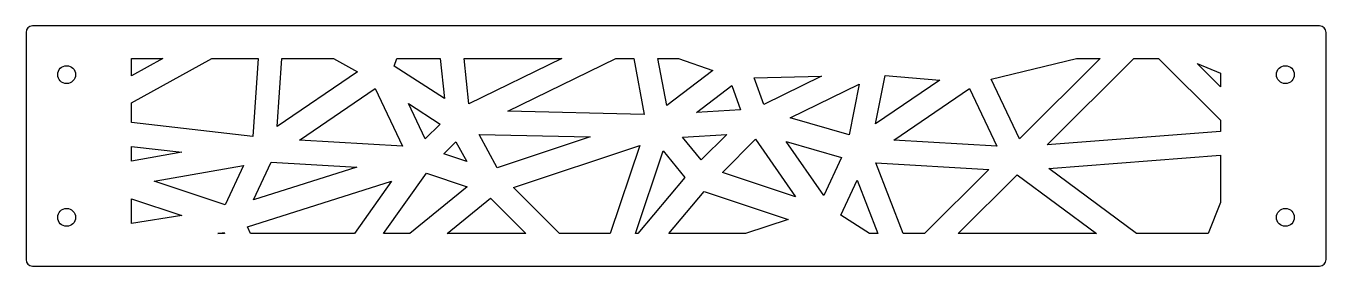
# Model space of a CAD drawing. Header units: millimetres. Extents: x -200 to 200, y -37 to 37.
import ezdxf

# ---------------------------------------------------------------- set-up
doc = ezdxf.new("R2010")
doc.units = ezdxf.units.MM

msp = doc.modelspace()

# ---------------------------------------------------------------- linework, layer by layer
at = {"color": 7, "linetype": 'Continuous', "lineweight": 25}
for p, q in [((198, 37), (-198, 37)), ((-200, 35), (-200, -35)), ((200, -35), (200, 35)), ((-167.5, 13.3), (-142.85, 27)), ((-167.5, 27), (-157.91, 27)), ((-157.91, 27), (-167.5, 21.67)), ((-167.5, 21.67), (-167.5, 27)), ((-142.85, 27), (-128.6, 27)), ((-128.6, 27), (-130.21, 2.89)), ((-122.67, 6.06), (-121.27, 27)), ((-121.27, 27), (-105.42, 27)), ((-105.42, 27), (-98.02, 22.82)), ((-86.73, 24.64), (-85.94, 27)), ((-71.26, 14.62), (-86.73, 24.64)), ((-85.94, 27), (-72.57, 27)), ((-72.57, 27), (-71.26, 14.62)), ((-63.72, 12.98), (-65.22, 27)), ((-65.22, 27), (-35.13, 27)), ((-35.13, 27), (-63.72, 12.98)), ((-51.76, 10.7), (-18.52, 27)), ((-18.52, 27), (-12.99, 27)), ((-12.99, 27), (-9.79, 9.72)), ((-2.86, 12.49), (-5.55, 27)), ((-5.55, 27), (0.77, 27)), ((0.77, 27), (11.31, 23.32)), ((97.01, 20.61), (123.27, 27)), ((130.51, 27), (105.73, 2.22)), ((114.22, 0.36), (140.86, 27)), ((123.27, 27), (130.51, 27)), ((140.86, 27), (148.44, 27)), ((148.44, 27), (167.5, 7.94)), ((167.5, 18.28), (160.39, 25.4)), ((160.39, 25.4), (167.5, 22.41)), ((-98.02, 22.82), (-122.67, 6.06)), ((11.31, 23.32), (-2.86, 12.49)), ((24.08, 21.01), (44.79, 21.53)), ((27.04, 12.83), (24.08, 21.01)), ((44.79, 21.53), (27.04, 12.83)), ((61.41, 6.87), (64.37, 21.69)), ((81.17, 20.31), (61.41, 6.87)), ((64.37, 21.69), (81.17, 20.31)), ((105.73, 2.22), (97.01, 20.61)), ((167.5, 22.41), (167.5, 18.28)), ((-115.87, 1.84), (-92.57, 17.68)), ((-92.57, 17.68), (-84.19, -0.03)), ((6.34, 10.31), (17.17, 18.6)), ((17.17, 18.6), (19.88, 11.11)), ((35.12, 8.64), (56.38, 19.06)), ((56.38, 19.06), (53.26, 3.43)), ((67.01, 1.84), (90.31, 17.68)), ((90.31, 17.68), (98.69, -0.03)), ((-167.5, 7.23), (-167.5, 13.3)), ((-77.15, 2.22), (-82.29, 13.05)), ((-82.29, 13.05), (-72.59, 6.78)), ((-9.79, 9.72), (-51.76, 10.7)), ((19.88, 11.11), (6.34, 10.31)), ((53.26, 3.43), (35.12, 8.64)), ((-130.21, 2.89), (-167.5, 7.23)), ((-72.59, 6.78), (-77.15, 2.22)), ((167.5, 4.46), (114.22, 0.36)), ((167.5, 7.94), (167.5, 4.46)), ((-84.19, -0.03), (-115.87, 1.84)), ((-71.47, -2.44), (-67.7, 1.33)), ((-67.7, 1.33), (-64.4, -4.8)), ((-55.04, -6.74), (-60.61, 3.59)), ((-60.61, 3.59), (-26.44, 2.79)), ((-26.44, 2.79), (-55.04, -6.74)), ((-50.04, -12.78), (-11.15, 0.18)), ((-11.15, 0.18), (-20.21, -27)), ((2, 2.73), (15.6, 3.53)), ((7.76, -4.31), (2, 2.73)), ((15.6, 3.53), (7.76, -4.31)), ((14.26, -8.16), (24.48, 2.06)), ((24.48, 2.06), (36.79, -15.67)), ((45.44, -15.3), (33.85, 1.39)), ((33.85, 1.39), (50.94, -3.52)), ((98.69, -0.03), (67.01, 1.84)), ((-167.5, -4.65), (-167.5, -0.13)), ((-167.5, -0.13), (-152.08, -1.93)), ((-152.08, -1.93), (-167.5, -4.65)), ((-64.4, -4.8), (-71.47, -2.44)), ((-12.5, -27), (-4, -1.49)), ((-4, -1.49), (2.74, -9.73)), ((50.94, -3.52), (45.44, -15.3)), ((114.67, -6.94), (167.5, -2.87)), ((167.5, -2.87), (167.5, -17.38)), ((-160.55, -10.85), (-133.1, -6.01)), ((-133.1, -6.01), (-138.75, -18.11)), ((-129.98, -16.61), (-124.55, -4.98)), ((-98.19, -6.53), (-129.98, -16.61)), ((-124.55, -4.98), (-98.19, -6.53)), ((69.91, -27), (61.52, -5.17)), ((61.52, -5.17), (96.3, -7.21)), ((96.3, -7.21), (76.51, -27)), ((141.65, -27), (114.67, -6.94)), ((-138.75, -18.11), (-160.55, -10.85)), ((-131.87, -24.88), (-87.51, -10.82)), ((-87.51, -10.82), (-98.96, -27)), ((-90, -27), (-76.82, -8.37)), ((-76.82, -8.37), (-64.26, -12.56)), ((2.74, -9.73), (-11.77, -27)), ((36.79, -15.67), (14.26, -8.16)), ((50.72, -21.27), (55.74, -10.53)), ((55.74, -10.53), (62.08, -27)), ((86.86, -27), (104.99, -8.86)), ((104.99, -8.86), (129.39, -27)), ((-64.26, -12.56), (-81.91, -27)), ((-35.82, -27), (-50.04, -12.78)), ((-2.22, -27), (8.69, -14.01)), ((8.69, -14.01), (34.5, -22.61)), ((-167.5, -23.9), (-167.5, -16.24)), ((-167.5, -16.24), (-152.06, -21.39)), ((-70.36, -27), (-57.05, -16.11)), ((-57.05, -16.11), (-46.16, -27)), ((167.5, -17.38), (163.71, -27)), ((-152.06, -21.39), (-167.5, -23.9)), ((34.5, -22.61), (21.34, -27)), ((59.57, -27), (50.72, -21.27)), ((-140.99, -27), (-139.05, -26.68)), ((-138.92, -27), (-140.99, -27)), ((-139.05, -26.68), (-138.92, -27)), ((-130.96, -27), (-131.87, -24.88)), ((-98.96, -27), (-130.96, -27)), ((-81.91, -27), (-90, -27)), ((-46.16, -27), (-70.36, -27)), ((-20.21, -27), (-35.82, -27)), ((-11.77, -27), (-12.5, -27)), ((21.34, -27), (-2.22, -27)), ((62.08, -27), (59.57, -27)), ((76.51, -27), (69.91, -27)), ((129.39, -27), (86.86, -27)), ((163.71, -27), (141.65, -27)), ((-198, -37), (198, -37))]:
    msp.add_line(p, q, dxfattribs=at)
for centre in [(-187.5, 22), (187.5, 22), (-187.5, -22), (187.5, -22)]:
    msp.add_circle(centre, 2.75, dxfattribs=at)
for centre, start, end in [((-198, 35), 90, 180), ((198, 35), 0, 90), ((-198, -35), 180, 270), ((198, -35), 270, 0)]:
    msp.add_arc(centre, 2, start, end, dxfattribs=at)

doc.saveas('drawing.dxf')
